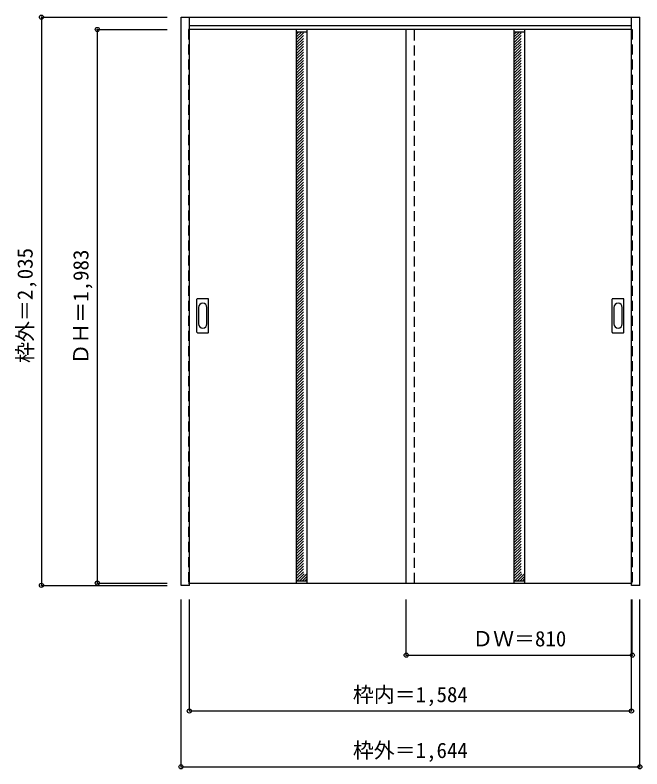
# Model space of a CAD drawing. Units: millimetres, scale not verified. Extents: x -1396 to 850, y -1599 to 1101.
import ezdxf
from ezdxf.enums import TextEntityAlignment as Align

# ---------------------------------------------------------------- set-up
doc = ezdxf.new("R2010")
doc.units = ezdxf.units.MM
doc.header["$LTSCALE"] = 30
doc.header["$PDMODE"] = 32
doc.header["$PDSIZE"] = 15
doc.linetypes.add('DASHED1', pattern=[1.8, 1.2, -0.6])
doc.layers.add('0-0', color=4, linetype='DASHED1')
doc.layers.add('0-1_寸法', color=7, linetype='Continuous')
doc.styles.add('ＭＳ ゴシック', font='')
doc.styles.get('ＭＳ ゴシック').set_extended_font_data('MS Gothic')

msp = doc.modelspace()

# ---------------------------------------------------------------- linework, layer by layer
at = {"layer": '0-0', "color": 3, "linetype": 'Continuous'}
for p, q in [((-801.31, -941.8), (-801.31, 1093.7)), ((-801.31, 1093.7), (842.69, 1093.7)), ((-771.31, -941.8), (-771.31, 1093.7)), ((812.69, -932.76), (812.69, 1093.7)), ((842.69, -941.8), (842.69, 1093.7)), ((-771.31, 1063.7), (812.69, 1063.7)), ((812.69, 1049.7), (-771.31, 1049.7)), ((-388.31, 1049.7), (-388.31, -933.3)), ((-350.31, 1049.7), (-350.31, -933.3)), ((5.69, -933.3), (5.69, 1049.7)), ((391.69, 1049.7), (391.69, -933.3)), ((429.69, 1049.7), (429.69, -933.3)), ((-744.31, -35.3), (-744.31, 83.7)), ((-703.81, 85.2), (-742.81, 85.2)), ((-702.31, -35.3), (-702.31, 83.7)), ((743.69, -35.3), (743.69, 83.7)), ((784.19, 85.2), (745.19, 85.2)), ((785.69, -35.3), (785.69, 83.7)), ((-742.81, -36.8), (-703.81, -36.8)), ((745.19, -36.8), (784.19, -36.8)), ((-771.31, -941.8), (-801.31, -941.8)), ((-771.31, -933.3), (812.69, -933.3)), ((812.69, -933.09), (812.69, -932.76))]:
    msp.add_line(p, q, dxfattribs=at)
at = {"layer": '0-0'}
for p, q in [((-774.31, 1049.7), (-774.31, -933.3)), ((-771.31, 1049.7), (-774.31, 1049.7)), ((-388.31, 1032), (-378.61, 1041.7)), ((-388.31, 1012.2), (-358.81, 1041.7)), ((-388.31, 1022.1), (-368.71, 1041.7)), ((-388.31, 1002.3), (-350.31, 1040.3)), ((-388.31, 992.4), (-350.31, 1030.4)), ((35.69, -933.3), (35.69, 1049.7)), ((391.69, 1032), (401.39, 1041.7)), ((391.69, 1012.2), (421.19, 1041.7)), ((391.69, 1022.1), (411.29, 1041.7)), ((391.69, 1002.3), (429.69, 1040.3)), ((391.69, 992.4), (429.69, 1030.4)), ((812.69, 1049.7), (815.69, 1049.7)), ((-388.31, 982.5), (-350.31, 1020.5)), ((-388.31, 972.6), (-350.31, 1010.6)), ((-388.31, 962.7), (-350.31, 1000.7)), ((391.69, 982.5), (429.69, 1020.5)), ((391.69, 972.6), (429.69, 1010.6)), ((391.69, 962.7), (429.69, 1000.7)), ((-388.31, 952.8), (-350.31, 990.8)), ((-388.31, 942.9), (-350.31, 980.9)), ((391.69, 952.8), (429.69, 990.8)), ((391.69, 942.9), (429.69, 980.9)), ((-388.31, 933), (-350.31, 971)), ((-388.31, 923.11), (-350.31, 961.11)), ((-388.31, 913.21), (-350.31, 951.21)), ((391.69, 933), (429.69, 971)), ((391.69, 923.11), (429.69, 961.11)), ((391.69, 913.21), (429.69, 951.21)), ((-388.31, 903.31), (-350.31, 941.31)), ((-388.31, 893.41), (-350.31, 931.41)), ((-388.31, 883.51), (-350.31, 921.51)), ((391.69, 903.31), (429.69, 941.31)), ((391.69, 893.41), (429.69, 931.41)), ((391.69, 883.51), (429.69, 921.51)), ((-388.31, 873.61), (-350.31, 911.61)), ((-388.31, 863.71), (-350.31, 901.71)), ((-388.31, 853.81), (-350.31, 891.81)), ((391.69, 873.61), (429.69, 911.61)), ((391.69, 863.71), (429.69, 901.71)), ((391.69, 853.81), (429.69, 891.81)), ((-388.31, 843.91), (-350.31, 881.91)), ((-388.31, 834.01), (-350.31, 872.01)), ((391.69, 843.91), (429.69, 881.91)), ((391.69, 834.01), (429.69, 872.01)), ((-388.31, 824.11), (-350.31, 862.11)), ((-388.31, 814.21), (-350.31, 852.21)), ((-388.31, 804.31), (-350.31, 842.31)), ((391.69, 824.11), (429.69, 862.11)), ((391.69, 814.21), (429.69, 852.21)), ((391.69, 804.31), (429.69, 842.31)), ((-388.31, 794.41), (-350.31, 832.41)), ((-388.31, 784.51), (-350.31, 822.51)), ((-388.31, 774.61), (-350.31, 812.61)), ((391.69, 794.41), (429.69, 832.41)), ((391.69, 784.51), (429.69, 822.51)), ((391.69, 774.61), (429.69, 812.61)), ((-388.31, 764.71), (-350.31, 802.71)), ((-388.31, 754.81), (-350.31, 792.81)), ((391.69, 764.71), (429.69, 802.71)), ((391.69, 754.81), (429.69, 792.81)), ((-388.31, 744.91), (-350.31, 782.91)), ((-388.31, 735.02), (-350.31, 773.02)), ((-388.31, 725.12), (-350.31, 763.12)), ((391.69, 744.91), (429.69, 782.91)), ((391.69, 735.02), (429.69, 773.02)), ((391.69, 725.12), (429.69, 763.12)), ((-388.31, 715.22), (-350.31, 753.22)), ((-388.31, 705.32), (-350.31, 743.32)), ((-388.31, 695.42), (-350.31, 733.42)), ((391.69, 715.22), (429.69, 753.22)), ((391.69, 705.32), (429.69, 743.32)), ((391.69, 695.42), (429.69, 733.42)), ((-388.31, 685.52), (-350.31, 723.52)), ((-388.31, 675.62), (-350.31, 713.62)), ((-388.31, 665.72), (-350.31, 703.72)), ((391.69, 685.52), (429.69, 723.52)), ((391.69, 675.62), (429.69, 713.62)), ((391.69, 665.72), (429.69, 703.72)), ((-388.31, 655.82), (-350.31, 693.82)), ((-388.31, 645.92), (-350.31, 683.92)), ((391.69, 655.82), (429.69, 693.82)), ((391.69, 645.92), (429.69, 683.92)), ((-388.31, 636.02), (-350.31, 674.02)), ((-388.31, 626.12), (-350.31, 664.12)), ((-388.31, 616.22), (-350.31, 654.22)), ((391.69, 636.02), (429.69, 674.02)), ((391.69, 626.12), (429.69, 664.12)), ((391.69, 616.22), (429.69, 654.22)), ((-388.31, 606.32), (-350.31, 644.32)), ((-388.31, 596.42), (-350.31, 634.42)), ((-388.31, 586.52), (-350.31, 624.52)), ((391.69, 606.32), (429.69, 644.32)), ((391.69, 596.42), (429.69, 634.42)), ((391.69, 586.52), (429.69, 624.52)), ((-388.31, 576.62), (-350.31, 614.62)), ((-388.31, 566.72), (-350.31, 604.72)), ((-388.31, 556.82), (-350.31, 594.82)), ((391.69, 576.62), (429.69, 614.62)), ((391.69, 566.72), (429.69, 604.72)), ((391.69, 556.82), (429.69, 594.82)), ((-388.31, 546.92), (-350.31, 584.92)), ((-388.31, 537.03), (-350.31, 575.03)), ((391.69, 546.92), (429.69, 584.92)), ((391.69, 537.03), (429.69, 575.03)), ((-388.31, 527.13), (-350.31, 565.13)), ((-388.31, 517.23), (-350.31, 555.23)), ((-388.31, 507.33), (-350.31, 545.33)), ((391.69, 527.13), (429.69, 565.13)), ((391.69, 517.23), (429.69, 555.23)), ((391.69, 507.33), (429.69, 545.33)), ((-388.31, 497.43), (-350.31, 535.43)), ((-388.31, 487.53), (-350.31, 525.53)), ((-388.31, 477.63), (-350.31, 515.63)), ((391.69, 497.43), (429.69, 535.43)), ((391.69, 487.53), (429.69, 525.53)), ((391.69, 477.63), (429.69, 515.63)), ((-388.31, 467.73), (-350.31, 505.73)), ((-388.31, 457.83), (-350.31, 495.83)), ((391.69, 467.73), (429.69, 505.73)), ((391.69, 457.83), (429.69, 495.83)), ((-388.31, 447.93), (-350.31, 485.93)), ((-388.31, 438.03), (-350.31, 476.03)), ((-388.31, 428.13), (-350.31, 466.13)), ((391.69, 447.93), (429.69, 485.93)), ((391.69, 438.03), (429.69, 476.03)), ((391.69, 428.13), (429.69, 466.13)), ((-388.31, 418.23), (-350.31, 456.23)), ((-388.31, 408.33), (-350.31, 446.33)), ((-388.31, 398.43), (-350.31, 436.43)), ((391.69, 418.23), (429.69, 456.23)), ((391.69, 408.33), (429.69, 446.33)), ((391.69, 398.43), (429.69, 436.43)), ((-388.31, 388.53), (-350.31, 426.53)), ((-388.31, 378.63), (-350.31, 416.63)), ((-388.31, 368.73), (-350.31, 406.73)), ((391.69, 388.53), (429.69, 426.53)), ((391.69, 378.63), (429.69, 416.63)), ((391.69, 368.73), (429.69, 406.73)), ((-388.31, 358.83), (-350.31, 396.83)), ((-388.31, 348.93), (-350.31, 386.93)), ((391.69, 358.83), (429.69, 396.83)), ((391.69, 348.93), (429.69, 386.93)), ((-388.31, 339.04), (-350.31, 377.04)), ((-388.31, 329.14), (-350.31, 367.14)), ((-388.31, 319.24), (-350.31, 357.24)), ((391.69, 339.04), (429.69, 377.04)), ((391.69, 329.14), (429.69, 367.14)), ((391.69, 319.24), (429.69, 357.24)), ((-388.31, 309.34), (-350.31, 347.34)), ((-388.31, 299.44), (-350.31, 337.44)), ((-388.31, 289.54), (-350.31, 327.54)), ((391.69, 309.34), (429.69, 347.34)), ((391.69, 299.44), (429.69, 337.44)), ((391.69, 289.54), (429.69, 327.54)), ((-388.31, 279.64), (-350.31, 317.64)), ((-388.31, 269.74), (-350.31, 307.74)), ((-388.31, 259.84), (-350.31, 297.84)), ((391.69, 279.64), (429.69, 317.64)), ((391.69, 269.74), (429.69, 307.74)), ((391.69, 259.84), (429.69, 297.84)), ((-388.31, 249.94), (-350.31, 287.94)), ((-388.31, 240.04), (-350.31, 278.04)), ((391.69, 249.94), (429.69, 287.94)), ((391.69, 240.04), (429.69, 278.04)), ((-388.31, 230.14), (-350.31, 268.14)), ((-388.31, 220.24), (-350.31, 258.24)), ((-388.31, 210.34), (-350.31, 248.34)), ((391.69, 230.14), (429.69, 268.14)), ((391.69, 220.24), (429.69, 258.24)), ((391.69, 210.34), (429.69, 248.34)), ((-388.31, 200.44), (-350.31, 238.44)), ((-388.31, 190.54), (-350.31, 228.54)), ((-388.31, 180.64), (-350.31, 218.64)), ((391.69, 200.44), (429.69, 238.44)), ((391.69, 190.54), (429.69, 228.54)), ((391.69, 180.64), (429.69, 218.64)), ((-388.31, 170.74), (-350.31, 208.74)), ((-388.31, 160.84), (-350.31, 198.84)), ((391.69, 170.74), (429.69, 208.74)), ((391.69, 160.84), (429.69, 198.84)), ((-388.31, 150.94), (-350.31, 188.94)), ((-388.31, 141.05), (-350.31, 179.05)), ((-388.31, 131.15), (-350.31, 169.15)), ((391.69, 150.94), (429.69, 188.94)), ((391.69, 141.05), (429.69, 179.05)), ((391.69, 131.15), (429.69, 169.15)), ((-388.31, 121.25), (-350.31, 159.25)), ((-388.31, 111.35), (-350.31, 149.35)), ((-388.31, 101.45), (-350.31, 139.45)), ((391.69, 121.25), (429.69, 159.25)), ((391.69, 111.35), (429.69, 149.35)), ((391.69, 101.45), (429.69, 139.45)), ((-388.31, 91.55), (-350.31, 129.55)), ((-388.31, 81.65), (-350.31, 119.65)), ((-388.31, 71.75), (-350.31, 109.75)), ((391.69, 91.55), (429.69, 129.55)), ((391.69, 81.65), (429.69, 119.65)), ((391.69, 71.75), (429.69, 109.75)), ((-388.31, 61.85), (-350.31, 99.85)), ((-388.31, 51.95), (-350.31, 89.95)), ((391.69, 61.85), (429.69, 99.85)), ((391.69, 51.95), (429.69, 89.95)), ((-388.31, 42.05), (-350.31, 80.05)), ((-388.31, 32.15), (-350.31, 70.15)), ((-388.31, 22.25), (-350.31, 60.25)), ((391.69, 42.05), (429.69, 80.05)), ((391.69, 32.15), (429.69, 70.15)), ((391.69, 22.25), (429.69, 60.25)), ((-388.31, 12.35), (-350.31, 50.35)), ((-388.31, 2.45), (-350.31, 40.45)), ((-388.31, -7.45), (-350.31, 30.55)), ((391.69, 12.35), (429.69, 50.35)), ((391.69, 2.45), (429.69, 40.45)), ((391.69, -7.45), (429.69, 30.55)), ((-388.31, -17.35), (-350.31, 20.65)), ((-388.31, -27.25), (-350.31, 10.75)), ((-388.31, -37.15), (-350.31, 0.85)), ((391.69, -17.35), (429.69, 20.65)), ((391.69, -27.25), (429.69, 10.75)), ((391.69, -37.15), (429.69, 0.85)), ((-388.31, -47.05), (-350.31, -9.05)), ((-388.31, -56.94), (-350.31, -18.94)), ((391.69, -47.05), (429.69, -9.05)), ((391.69, -56.94), (429.69, -18.94)), ((-388.31, -66.84), (-350.31, -28.84)), ((-388.31, -76.74), (-350.31, -38.74)), ((-388.31, -86.64), (-350.31, -48.64)), ((391.69, -66.84), (429.69, -28.84)), ((391.69, -76.74), (429.69, -38.74)), ((391.69, -86.64), (429.69, -48.64)), ((-388.31, -96.54), (-350.31, -58.54)), ((-388.31, -106.44), (-350.31, -68.44)), ((-388.31, -116.34), (-350.31, -78.34)), ((391.69, -96.54), (429.69, -58.54)), ((391.69, -106.44), (429.69, -68.44)), ((391.69, -116.34), (429.69, -78.34)), ((-388.31, -126.24), (-350.31, -88.24)), ((-388.31, -136.14), (-350.31, -98.14)), ((391.69, -126.24), (429.69, -88.24)), ((391.69, -136.14), (429.69, -98.14)), ((-388.31, -146.04), (-350.31, -108.04)), ((-388.31, -155.94), (-350.31, -117.94)), ((-388.31, -165.84), (-350.31, -127.84)), ((391.69, -146.04), (429.69, -108.04)), ((391.69, -155.94), (429.69, -117.94)), ((391.69, -165.84), (429.69, -127.84)), ((-388.31, -175.74), (-350.31, -137.74)), ((-388.31, -185.64), (-350.31, -147.64)), ((-388.31, -195.54), (-350.31, -157.54)), ((391.69, -175.74), (429.69, -137.74)), ((391.69, -185.64), (429.69, -147.64)), ((391.69, -195.54), (429.69, -157.54)), ((-388.31, -205.44), (-350.31, -167.44)), ((-388.31, -215.34), (-350.31, -177.34)), ((-388.31, -225.24), (-350.31, -187.24)), ((391.69, -205.44), (429.69, -167.44)), ((391.69, -215.34), (429.69, -177.34)), ((391.69, -225.24), (429.69, -187.24)), ((-388.31, -235.14), (-350.31, -197.14)), ((-388.31, -245.03), (-350.31, -207.03)), ((391.69, -235.14), (429.69, -197.14)), ((391.69, -245.03), (429.69, -207.03)), ((-388.31, -254.93), (-350.31, -216.93)), ((-388.31, -264.83), (-350.31, -226.83)), ((-388.31, -274.73), (-350.31, -236.73)), ((391.69, -254.93), (429.69, -216.93)), ((391.69, -264.83), (429.69, -226.83)), ((391.69, -274.73), (429.69, -236.73)), ((-388.31, -284.63), (-350.31, -246.63)), ((-388.31, -294.53), (-350.31, -256.53)), ((-388.31, -304.43), (-350.31, -266.43)), ((391.69, -284.63), (429.69, -246.63)), ((391.69, -294.53), (429.69, -256.53)), ((391.69, -304.43), (429.69, -266.43)), ((-388.31, -314.33), (-350.31, -276.33)), ((-388.31, -324.23), (-350.31, -286.23)), ((-388.31, -334.13), (-350.31, -296.13)), ((391.69, -314.33), (429.69, -276.33)), ((391.69, -324.23), (429.69, -286.23)), ((391.69, -334.13), (429.69, -296.13)), ((-388.31, -344.03), (-350.31, -306.03)), ((-388.31, -353.93), (-350.31, -315.93)), ((391.69, -344.03), (429.69, -306.03)), ((391.69, -353.93), (429.69, -315.93)), ((-388.31, -363.83), (-350.31, -325.83)), ((-388.31, -373.73), (-350.31, -335.73)), ((-388.31, -383.63), (-350.31, -345.63)), ((391.69, -363.83), (429.69, -325.83)), ((391.69, -373.73), (429.69, -335.73)), ((391.69, -383.63), (429.69, -345.63)), ((-388.31, -393.53), (-350.31, -355.53)), ((-388.31, -403.43), (-350.31, -365.43)), ((-388.31, -413.33), (-350.31, -375.33)), ((391.69, -393.53), (429.69, -355.53)), ((391.69, -403.43), (429.69, -365.43)), ((391.69, -413.33), (429.69, -375.33)), ((-388.31, -423.23), (-350.31, -385.23)), ((-388.31, -433.13), (-350.31, -395.13)), ((-388.31, -443.02), (-350.31, -405.02)), ((391.69, -423.23), (429.69, -385.23)), ((391.69, -433.13), (429.69, -395.13)), ((391.69, -443.02), (429.69, -405.02)), ((-388.31, -452.92), (-350.31, -414.92)), ((-388.31, -462.82), (-350.31, -424.82)), ((391.69, -452.92), (429.69, -414.92)), ((391.69, -462.82), (429.69, -424.82)), ((-388.31, -472.72), (-350.31, -434.72)), ((-388.31, -482.62), (-350.31, -444.62)), ((-388.31, -492.52), (-350.31, -454.52)), ((391.69, -472.72), (429.69, -434.72)), ((391.69, -482.62), (429.69, -444.62)), ((391.69, -492.52), (429.69, -454.52)), ((-388.31, -502.42), (-350.31, -464.42)), ((-388.31, -512.32), (-350.31, -474.32)), ((-388.31, -522.22), (-350.31, -484.22)), ((391.69, -502.42), (429.69, -464.42)), ((391.69, -512.32), (429.69, -474.32)), ((391.69, -522.22), (429.69, -484.22)), ((-388.31, -532.12), (-350.31, -494.12)), ((-388.31, -542.02), (-350.31, -504.02)), ((391.69, -532.12), (429.69, -494.12)), ((391.69, -542.02), (429.69, -504.02)), ((-388.31, -551.92), (-350.31, -513.92)), ((-388.31, -561.82), (-350.31, -523.82)), ((-388.31, -571.72), (-350.31, -533.72)), ((391.69, -551.92), (429.69, -513.92)), ((391.69, -561.82), (429.69, -523.82)), ((391.69, -571.72), (429.69, -533.72)), ((-388.31, -581.62), (-350.31, -543.62)), ((-388.31, -591.52), (-350.31, -553.52)), ((-388.31, -601.42), (-350.31, -563.42)), ((391.69, -581.62), (429.69, -543.62)), ((391.69, -591.52), (429.69, -553.52)), ((391.69, -601.42), (429.69, -563.42)), ((-388.31, -611.32), (-350.31, -573.32)), ((-388.31, -621.22), (-350.31, -583.22)), ((-388.31, -631.12), (-350.31, -593.12)), ((391.69, -611.32), (429.69, -573.32)), ((391.69, -621.22), (429.69, -583.22)), ((391.69, -631.12), (429.69, -593.12)), ((-388.31, -641.01), (-350.31, -603.01)), ((-388.31, -650.91), (-350.31, -612.91)), ((391.69, -641.01), (429.69, -603.01)), ((391.69, -650.91), (429.69, -612.91)), ((-388.31, -660.81), (-350.31, -622.81)), ((-388.31, -670.71), (-350.31, -632.71)), ((-388.31, -680.61), (-350.31, -642.61)), ((391.69, -660.81), (429.69, -622.81)), ((391.69, -670.71), (429.69, -632.71)), ((391.69, -680.61), (429.69, -642.61)), ((-388.31, -690.51), (-350.31, -652.51)), ((-388.31, -700.41), (-350.31, -662.41)), ((-388.31, -710.31), (-350.31, -672.31)), ((391.69, -690.51), (429.69, -652.51)), ((391.69, -700.41), (429.69, -662.41)), ((391.69, -710.31), (429.69, -672.31)), ((-388.31, -720.21), (-350.31, -682.21)), ((-388.31, -730.11), (-350.31, -692.11)), ((-388.31, -740.01), (-350.31, -702.01)), ((391.69, -720.21), (429.69, -682.21)), ((391.69, -730.11), (429.69, -692.11)), ((391.69, -740.01), (429.69, -702.01)), ((-388.31, -749.91), (-350.31, -711.91)), ((-388.31, -759.81), (-350.31, -721.81)), ((391.69, -749.91), (429.69, -711.91)), ((391.69, -759.81), (429.69, -721.81)), ((-388.31, -769.71), (-350.31, -731.71)), ((-388.31, -779.61), (-350.31, -741.61)), ((-388.31, -789.51), (-350.31, -751.51)), ((391.69, -769.71), (429.69, -731.71)), ((391.69, -779.61), (429.69, -741.61)), ((391.69, -789.51), (429.69, -751.51)), ((-388.31, -799.41), (-350.31, -761.41)), ((-388.31, -809.31), (-350.31, -771.31)), ((-388.31, -819.21), (-350.31, -781.21)), ((391.69, -799.41), (429.69, -761.41)), ((391.69, -809.31), (429.69, -771.31)), ((391.69, -819.21), (429.69, -781.21)), ((-388.31, -829.11), (-350.31, -791.11)), ((-388.31, -839), (-350.31, -801)), ((391.69, -829.11), (429.69, -791.11)), ((391.69, -839), (429.69, -801)), ((-388.31, -848.9), (-350.31, -810.9)), ((-388.31, -858.8), (-350.31, -820.8)), ((-388.31, -868.7), (-350.31, -830.7)), ((391.69, -848.9), (429.69, -810.9)), ((391.69, -858.8), (429.69, -820.8)), ((391.69, -868.7), (429.69, -830.7)), ((-388.31, -878.6), (-350.31, -840.6)), ((-388.31, -888.5), (-350.31, -850.5)), ((-388.31, -898.4), (-350.31, -860.4)), ((391.69, -878.6), (429.69, -840.6)), ((391.69, -888.5), (429.69, -850.5)), ((391.69, -898.4), (429.69, -860.4)), ((-388.31, -908.3), (-350.31, -870.3)), ((-388.31, -918.2), (-350.31, -880.2)), ((-385.51, -925.3), (-350.31, -890.1)), ((391.69, -908.3), (429.69, -870.3)), ((391.69, -918.2), (429.69, -880.2)), ((394.49, -925.3), (429.69, -890.1)), ((-375.61, -925.3), (-350.31, -900)), ((-365.71, -925.3), (-350.31, -909.9)), ((404.39, -925.3), (429.69, -900)), ((414.29, -925.3), (429.69, -909.9)), ((-774.31, -933.3), (-771.31, -933.3)), ((-355.81, -925.3), (-350.31, -919.8)), ((424.19, -925.3), (429.69, -919.8))]:
    msp.add_line(p, q, dxfattribs=at)
at = {"layer": '0-0', "color": 7, "linetype": 'Continuous'}
for p, q in [((-388.31, 1041.7), (-350.31, 1041.7)), ((391.69, 1041.7), (429.69, 1041.7)), ((-738.31, 53.8), (-738.31, -5.4)), ((-708.31, -5.4), (-708.31, 53.8)), ((749.69, 53.8), (749.69, -5.4)), ((779.69, -5.4), (779.69, 53.8)), ((-388.31, -925.3), (-350.31, -925.3)), ((391.69, -925.3), (429.69, -925.3))]:
    msp.add_line(p, q, dxfattribs=at)
at = {"layer": '0-0'}
msp.add_lwpolyline([(815.69, 1049.7), (815.69, -933.3), (812.69, -933.3)], dxfattribs=at)
at = {"layer": '0-0', "color": 3, "linetype": 'Continuous'}
msp.add_lwpolyline([(842.69, -941.8), (812.69, -941.8), (812.69, -933.09)], dxfattribs=at)
for centre, start, end in [((-742.81, 83.7), 90, 180), ((-703.81, 83.7), 0, 90), ((745.19, 83.7), 90, 180), ((784.19, 83.7), 0, 90), ((-742.81, -35.3), 180, 270), ((-703.81, -35.3), 270, 0), ((745.19, -35.3), 180, 270), ((784.19, -35.3), 270, 0)]:
    msp.add_arc(centre, 1.5, start, end, dxfattribs=at)
at = {"layer": '0-0', "color": 7, "linetype": 'Continuous'}
for centre, start, end in [((-723.31, 53.8), 0, 180), ((764.69, 53.8), 0, 180), ((-723.31, -5.4), 180, 0), ((764.69, -5.4), 180, 0)]:
    msp.add_arc(centre, 15, start, end, dxfattribs=at)
at = {"layer": '0-1_寸法', "color": 4}
for p, q in [((-1301.31, 1093.7), (-1301.31, -941.8)), ((-1301.31, 1093.7), (-851.31, 1093.7)), ((-1101.31, 1049.7), (-851.31, 1049.7)), ((-1101.31, 1049.7), (-1101.31, -933.3)), ((-1301.31, -941.8), (-851.31, -941.8)), ((-1101.31, -933.3), (-851.31, -933.3)), ((-801.31, -1591.8), (-801.31, -991.8)), ((-771.31, -1391.8), (-771.31, -991.8)), ((5.69, -1191.8), (5.69, -991.8)), ((815.69, -1191.8), (815.69, -991.8)), ((5.69, -1191.8), (815.69, -1191.8))]:
    msp.add_line(p, q, dxfattribs=at)
for points in [[(-801.31, -1591.8), (842.69, -1591.8), (842.69, -991.8)], [(-771.31, -1391.8), (812.69, -1391.8), (812.69, -991.8)]]:
    msp.add_lwpolyline(points, dxfattribs=at)
at = {"layer": '0-1_寸法'}
for p in [(-1301.31, 1093.7), (-1101.31, 1049.7), (-1301.31, -941.8), (-1101.31, -933.3), (5.69, -1191.8), (815.69, -1191.8), (-771.31, -1391.8), (812.69, -1391.8), (-801.31, -1591.8), (842.69, -1591.8)]:
    msp.add_point(p, dxfattribs=at)

# ---------------------------------------------------------------- texts
at = {"layer": '0-1_寸法', "style": 'ＭＳ ゴシック'}
for s, p in [('枠外＝2,035', (-1316.31, -145.05)), ('ＤＨ＝1,983', (-1116.31, -151.05))]:
    msp.add_text(s, height=54.99, rotation=90, dxfattribs=at).set_placement(p, align=Align.BOTTOM_LEFT)
for s, p in [('ＤＷ＝810', (241.94, -1176.8)), ('枠内＝1,584', (-185.56, -1376.8)), ('枠外＝1,644', (-185.56, -1576.8))]:
    msp.add_text(s, height=54.99, dxfattribs=at).set_placement(p, align=Align.BOTTOM_LEFT)

doc.saveas('drawing.dxf')
